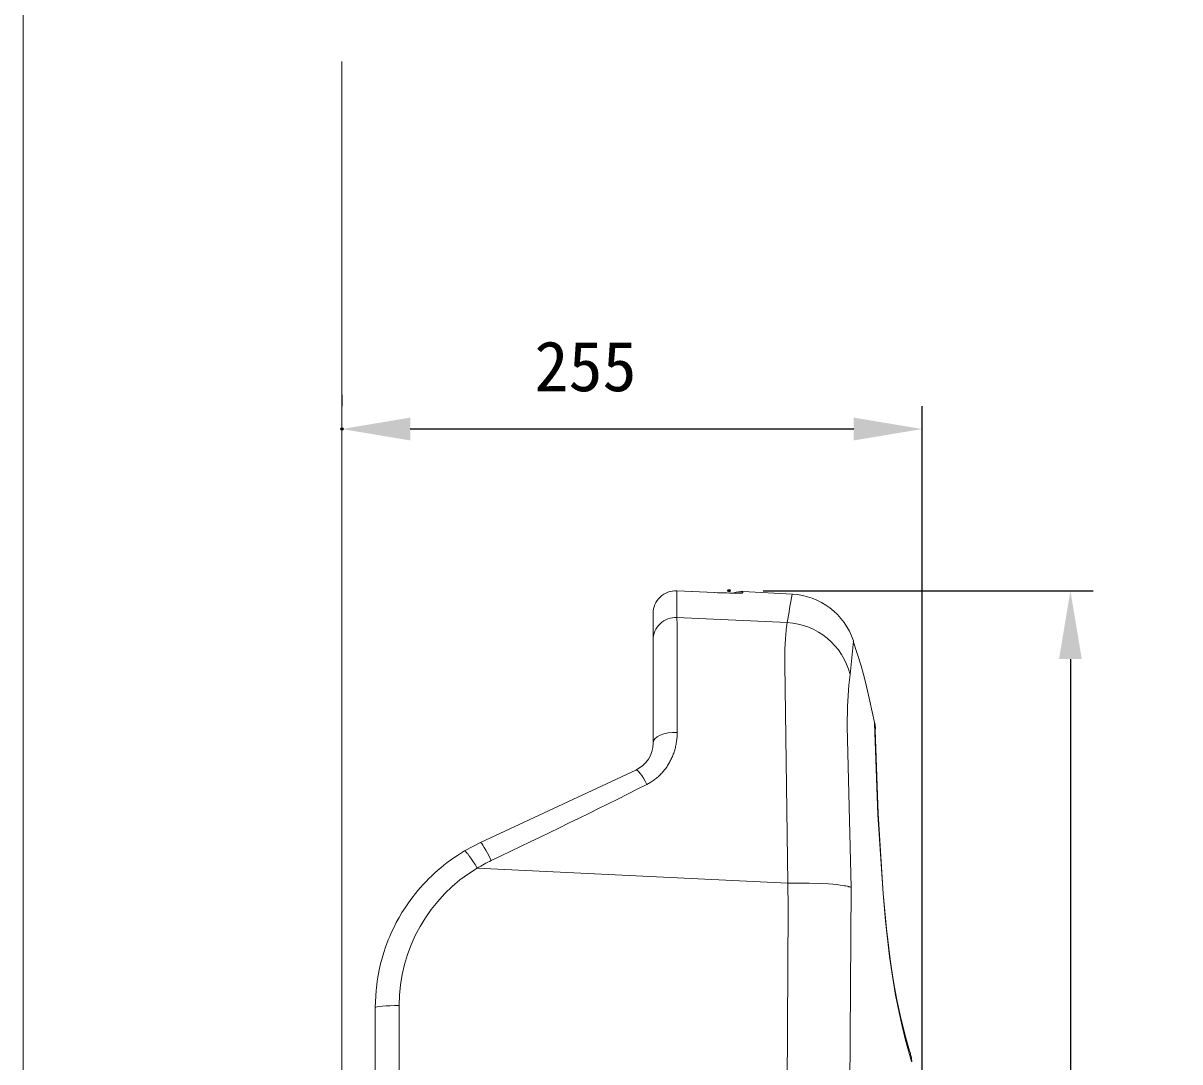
# Model space of a CAD drawing. Units: millimetres, scale not verified. Extents: x -203 to 203, y -143 to 208.
# Drawn here: x -198 to -147.2, y 30.2 to 75.8 of the extents above; entities that cross this region are included whole.
import ezdxf
from ezdxf.enums import TextEntityAlignment as Align

# ---------------------------------------------------------------- set-up
doc = ezdxf.new("R2010")
doc.units = ezdxf.units.MM
doc.header["$LTSCALE"] = 0.5
doc.header["$PDMODE"] = 32
doc.header["$PDSIZE"] = 0.1
for name, color, linetype, lineweight in [('0-1_DIMENSION_LINES$02_DIMENSI', 1, 'Continuous', 25), ('0-2_DIMENSION_LINES$04_SUB_LIN', 4, 'Continuous', 18), ('0-5_DIMENSION_LINES$03_LINES', 7, 'Continuous', 18), ('0-A_図面_FORMAT$01_WAKU$OUT_LINE', 6, 'Continuous', 18)]:
    doc.layers.add(name, color=color, linetype=linetype, lineweight=lineweight)
doc.layers.add('0-4_DEFPOINTS', color=7, linetype='Continuous')
doc.styles.add('ＭＳ ゴシック', font='')
doc.styles.get('ＭＳ ゴシック').set_extended_font_data('MS Gothic')

# ---------------------------------------------------------------- blocks, each defined once
blk = doc.blocks.new('D28')
at = {"layer": '0-1_DIMENSION_LINES$02_DIMENSI', "color": 7}
for p, q in [((3312, 2099), (3312, 2098)), ((3362.973, 2037), (3362.973, 2098)), ((3356.974, 2096), (3318, 2096))]:
    blk.add_line(p, q, dxfattribs=at)
for points in [[(3318, 2097), (3318, 2095), (3312, 2096)], [(3356.974, 2095), (3356.974, 2097), (3362.973, 2096)]]:
    blk.add_solid(points, dxfattribs=at)
at = {"layer": '0-4_DEFPOINTS'}
for p in [(3312, 2096), (3362.973, 2034)]:
    blk.add_point(p, dxfattribs=at)
at = {"layer": '0-1_DIMENSION_LINES$02_DIMENSI', "color": 7, "style": 'ＭＳ ゴシック'}
blk.add_text('255', height=4.399, dxfattribs=at).set_placement((3328.915, 2098), align=Align.BOTTOM_LEFT)
blk = doc.blocks.new('D30')
at = {"layer": '0-1_DIMENSION_LINES$02_DIMENSI', "color": 7}
for p, q in [((3349, 2081.79), (3378, 2081.79)), ((3376, 2075.791), (3376, 1938)), ((3355.749, 1932), (3378, 1932))]:
    blk.add_line(p, q, dxfattribs=at)
for points in [[(3377, 2075.791), (3375, 2075.791), (3376, 2081.79)], [(3375, 1938), (3377, 1938), (3376, 1932)]]:
    blk.add_solid(points, dxfattribs=at)
at = {"layer": '0-4_DEFPOINTS'}
for p in [(3346, 2081.79), (3352.749, 1932), (3376, 1932)]:
    blk.add_point(p, dxfattribs=at)
at = {"layer": '0-1_DIMENSION_LINES$02_DIMENSI', "color": 7, "style": 'ＭＳ ゴシック'}
blk.add_text('750', height=4.399, rotation=90, dxfattribs=at).set_placement((3374, 1998.324), align=Align.BOTTOM_LEFT)

msp = doc.modelspace()

# ---------------------------------------------------------------- linework, layer by layer
at = {"layer": '0-2_DIMENSION_LINES$04_SUB_LIN'}
for p, q in [((-169.2811, 50.8928), (-169.2811, 49.7182)), ((-169.2811, 49.7182), (-164.4362, 49.4971)), ((-164.4724, 49.2769), (-164.4362, 49.4971)), ((-164.5369, 48.3197), (-164.5155, 48.7967)), ((-164.5155, 48.7967), (-164.503, 48.9824)), ((-164.503, 48.9824), (-164.4882, 49.1479)), ((-164.4882, 49.1479), (-164.4806, 49.2148)), ((-164.4806, 49.2148), (-164.4724, 49.2769)), ((-164.548, 47.6799), (-164.5369, 48.3197)), ((-161.5344, 48.6885), (-161.6771, 47.2152)), ((-164.4118, 38.0595), (-164.548, 47.6799)), ((-161.7283, 46.756), (-161.7631, 46.2956)), ((-161.6771, 47.2152), (-161.7283, 46.756)), ((-161.7631, 46.2956), (-161.785, 45.819)), ((-161.785, 45.819), (-161.8012, 44.9443)), ((-161.8012, 44.9443), (-161.6346, 37.8643)), ((-170.3334, 44.202), (-170.3126, 44.2988)), ((-170.3126, 44.2988), (-170.2511, 44.3915)), ((-170.2511, 44.3915), (-170.1515, 44.4764)), ((-170.1515, 44.4764), (-170.0178, 44.5499)), ((-170.0178, 44.5499), (-169.8557, 44.6089)), ((-169.8557, 44.6089), (-169.6719, 44.651)), ((-169.6719, 44.651), (-169.474, 44.6745)), ((-169.474, 44.6745), (-169.2703, 44.6782)), ((-169.3098, 44.2083), (-169.3187, 44.1585)), ((-169.302, 44.258), (-169.3098, 44.2083)), ((-169.2952, 44.3077), (-169.302, 44.258)), ((-169.2899, 44.3541), (-169.2952, 44.3077)), ((-169.2855, 44.4005), (-169.2899, 44.3541)), ((-169.2788, 44.4932), (-169.2855, 44.4005)), ((-169.2703, 44.6782), (-169.2788, 44.4932)), ((-169.443, 43.7151), (-169.4616, 43.6667)), ((-169.4255, 43.7637), (-169.443, 43.7151)), ((-169.4089, 43.8125), (-169.4255, 43.7637)), ((-169.3932, 43.8615), (-169.4089, 43.8125)), ((-169.3784, 43.9107), (-169.3932, 43.8615)), ((-169.3646, 43.9601), (-169.3784, 43.9107)), ((-169.3516, 44.0096), (-169.3646, 43.9601)), ((-169.3397, 44.0592), (-169.3516, 44.0096)), ((-169.3287, 44.1088), (-169.3397, 44.0592)), ((-169.3187, 44.1585), (-169.3287, 44.1088)), ((-169.6905, 43.2202), (-169.718, 43.1786)), ((-169.6639, 43.2623), (-169.6905, 43.2202)), ((-169.6382, 43.3048), (-169.6639, 43.2623)), ((-169.6134, 43.3478), (-169.6382, 43.3048)), ((-169.5895, 43.3911), (-169.6134, 43.3478)), ((-169.5665, 43.4348), (-169.5895, 43.3911)), ((-169.5444, 43.4789), (-169.5665, 43.4348)), ((-169.5232, 43.5232), (-169.5444, 43.4789)), ((-169.5016, 43.5707), (-169.5232, 43.5232)), ((-169.4811, 43.6186), (-169.5016, 43.5707)), ((-169.4616, 43.6667), (-169.4811, 43.6186)), ((-171.084, 43.0238), (-171.0519, 43.0232)), ((-171.0519, 43.0232), (-171.0088, 42.997)), ((-171.0088, 42.997), (-170.9559, 42.9459)), ((-170.9559, 42.9459), (-170.8946, 42.8715)), ((-170.8946, 42.8715), (-170.8268, 42.7758)), ((-170.8268, 42.7758), (-170.7543, 42.6615)), ((-170.1473, 42.6938), (-170.1854, 42.662)), ((-170.11, 42.7264), (-170.1473, 42.6938)), ((-170.0735, 42.7599), (-170.11, 42.7264)), ((-170.0378, 42.7942), (-170.0735, 42.7599)), ((-170.0029, 42.8291), (-170.0378, 42.7942)), ((-169.9688, 42.8647), (-170.0029, 42.8291)), ((-169.9345, 42.902), (-169.9688, 42.8647)), ((-169.9011, 42.9398), (-169.9345, 42.902)), ((-169.8684, 42.9782), (-169.9011, 42.9398)), ((-169.8366, 43.0172), (-169.8684, 42.9782)), ((-169.8057, 43.0568), (-169.8366, 43.0172)), ((-169.7756, 43.0969), (-169.8057, 43.0568)), ((-169.7464, 43.1375), (-169.7756, 43.0969)), ((-169.718, 43.1786), (-169.7464, 43.1375)), ((-170.7543, 42.6615), (-170.6791, 42.5318)), ((-170.6791, 42.5318), (-170.6035, 42.3904)), ((-170.4304, 42.4916), (-170.6035, 42.3904)), ((-170.346, 42.5449), (-170.4304, 42.4916)), ((-170.3047, 42.5727), (-170.346, 42.5449)), ((-170.2641, 42.6014), (-170.3047, 42.5727)), ((-170.2244, 42.6312), (-170.2641, 42.6014)), ((-170.1854, 42.662), (-170.2244, 42.6312)), ((-177.9143, 39.8387), (-177.8909, 39.8306)), ((-177.8909, 39.8306), (-177.8537, 39.7914)), ((-177.8537, 39.7914), (-177.804, 39.7226)), ((-177.804, 39.7226), (-177.7435, 39.6265)), ((-178.6161, 39.4681), (-178.612, 39.4682)), ((-178.612, 39.4682), (-178.6106, 39.4682)), ((-178.6106, 39.4682), (-178.6092, 39.4682)), ((-178.6092, 39.4682), (-178.6078, 39.4681)), ((-178.6078, 39.4681), (-178.6071, 39.4681)), ((-178.6071, 39.4681), (-178.6063, 39.468)), ((-178.6063, 39.468), (-178.6056, 39.4679)), ((-178.6056, 39.4679), (-178.6048, 39.4678)), ((-178.6048, 39.4678), (-178.604, 39.4677)), ((-178.604, 39.4677), (-178.6033, 39.4675)), ((-178.6033, 39.4675), (-178.6025, 39.4673)), ((-178.6025, 39.4673), (-178.6017, 39.4671)), ((-178.6017, 39.4671), (-178.6008, 39.4669)), ((-178.6008, 39.4669), (-178.6, 39.4667)), ((-178.6, 39.4667), (-178.5992, 39.4664)), ((-178.5992, 39.4664), (-178.5983, 39.4661)), ((-178.5983, 39.4661), (-178.5974, 39.4658)), ((-178.5974, 39.4658), (-178.5965, 39.4655)), ((-178.5965, 39.4655), (-178.5956, 39.4651)), ((-178.5956, 39.4651), (-178.5947, 39.4647)), ((-178.5947, 39.4647), (-178.5937, 39.4642)), ((-178.5937, 39.4642), (-178.5927, 39.4638)), ((-178.5927, 39.4638), (-178.5918, 39.4633)), ((-178.5918, 39.4633), (-178.5907, 39.4627)), ((-178.5907, 39.4627), (-178.5897, 39.4621)), ((-178.5897, 39.4621), (-178.5887, 39.4615)), ((-178.5887, 39.4615), (-178.5865, 39.4601)), ((-178.5865, 39.4601), (-178.5842, 39.4586)), ((-178.5842, 39.4586), (-178.5819, 39.457)), ((-178.5819, 39.457), (-178.5795, 39.4552)), ((-178.5795, 39.4552), (-178.577, 39.4533)), ((-178.577, 39.4533), (-178.5718, 39.4491)), ((-178.5718, 39.4491), (-178.5663, 39.4443)), ((-178.5663, 39.4443), (-178.5606, 39.4391)), ((-178.5606, 39.4391), (-178.5546, 39.4334)), ((-178.5546, 39.4334), (-178.5484, 39.4273)), ((-178.5484, 39.4273), (-178.5352, 39.4138)), ((-178.5352, 39.4138), (-178.5211, 39.3986)), ((-178.5211, 39.3986), (-178.5062, 39.3817)), ((-178.5062, 39.3817), (-178.4904, 39.3632)), ((-178.4904, 39.3632), (-178.4562, 39.321)), ((-178.4562, 39.321), (-178.419, 39.2725)), ((-178.419, 39.2725), (-178.3365, 39.1585)), ((-178.3365, 39.1585), (-178.246, 39.0252)), ((-177.7435, 39.6265), (-177.6742, 39.5063)), ((-177.6742, 39.5063), (-177.5987, 39.3664)), ((-177.5987, 39.3664), (-177.5195, 39.2114)), ((-177.5195, 39.2114), (-177.4393, 39.0469)), ((-178.246, 39.0252), (-178.1505, 38.8772)), ((-178.1505, 38.8772), (-178.0534, 38.7198)), ((-164.4118, 38.0595), (-178.0534, 38.7198)), ((-164.3927, 36.9849), (-164.4118, 38.0595)), ((-164.4118, 38.0595), (-163.482, 38.0586)), ((-163.482, 38.0586), (-163.0324, 38.0449)), ((-163.0324, 38.0449), (-162.62, 38.022)), ((-162.62, 38.022), (-162.434, 38.0074)), ((-162.434, 38.0074), (-162.2635, 37.9909)), ((-162.2635, 37.9909), (-162.1118, 37.9727)), ((-162.1118, 37.9727), (-161.9766, 37.9528)), ((-161.9766, 37.9528), (-161.917, 37.9426)), ((-161.917, 37.9426), (-161.8618, 37.9321)), ((-161.6346, 37.8643), (-161.8824, -7.7314)), ((-161.8618, 37.9321), (-161.8116, 37.9212)), ((-161.8116, 37.9212), (-161.7885, 37.9156)), ((-161.7885, 37.9156), (-161.7668, 37.91)), ((-161.7668, 37.91), (-161.7473, 37.9044)), ((-161.7473, 37.9044), (-161.729, 37.8988)), ((-161.729, 37.8988), (-161.7117, 37.8932)), ((-161.7117, 37.8932), (-161.6952, 37.8875)), ((-161.6952, 37.8875), (-161.6346, 37.8643)), ((-164.6873, -7.8592), (-164.3927, 36.9849)), ((-182.5334, 32.5883), (-182.5129, 32.6059)), ((-182.5129, 32.6059), (-182.4522, 32.6229)), ((-182.4522, 32.6229), (-182.3538, 32.6384)), ((-182.3538, 32.6384), (-182.2218, 32.6519)), ((-182.2218, 32.6519), (-182.0615, 32.6627)), ((-182.0615, 32.6627), (-181.8795, 32.6705)), ((-181.8795, 32.6705), (-181.6834, 32.675)), ((-181.6834, 32.675), (-181.4811, 32.6758)), ((-181.4811, 32.6758), (-181.4811, -7.9245))]:
    msp.add_line(p, q, dxfattribs=at)
for centre, radius, start, end in [((-84.8211, 36.5983), 80.6532, 169.90131, 170.79717), ((-169.3377, 48.7241), 0.9958, 86.74153, 179.69603), ((-621.5034, 46.2302), 452.2358, 359.80337, 0.44192), ((-164.5944, 46.4969), 3.0044, 13.83249, 86.98136), ((-308.6737, 316.0164), 306.4875, 295.35264, 296.77526), ((-174.4473, 32.6807), 7.0338, 120.84324, 180.04004), ((-174.2595, 32.3369), 7.4253, 115.3564, 120.72725)]:
    msp.add_arc(centre, radius, start, end, dxfattribs=at)
at = {"layer": '0-5_DIMENSION_LINES$03_LINES'}
for p, q in [((-184, -17.6), (-184, 74.1354)), ((-167.6277, 50.8192), (-169.2886, 50.8941)), ((-169.2811, 50.8928), (-169.2886, 50.8941)), ((-167.6206, 50.818), (-169.2811, 50.8928)), ((-167.6206, 50.818), (-167.6277, 50.8192)), ((-166.8827, 50.7936), (-167.6206, 50.818)), ((-164.209, 50.7493), (-166.3811, 50.8631)), ((-166.3811, 50.8631), (-166.3811, 50.8054)), ((-166.5688, 50.7916), (-166.8827, 50.7936)), ((-166.4654, 50.7941), (-166.5688, 50.7916)), ((-166.5585, 50.7989), (-166.3811, 50.8054)), ((-166.4283, 50.7962), (-166.4654, 50.7941)), ((-166.4138, 50.7974), (-166.4283, 50.7962)), ((-166.4077, 50.7981), (-166.4138, 50.7974)), ((-166.4024, 50.7988), (-166.4077, 50.7981)), ((-166.4001, 50.7991), (-166.4024, 50.7988)), ((-166.398, 50.7995), (-166.4001, 50.7991)), ((-166.396, 50.7999), (-166.398, 50.7995)), ((-166.3942, 50.8003), (-166.396, 50.7999)), ((-166.3926, 50.8007), (-166.3942, 50.8003)), ((-166.3911, 50.8011), (-166.3926, 50.8007)), ((-166.3897, 50.8015), (-166.3911, 50.8011)), ((-166.3884, 50.8019), (-166.3897, 50.8015)), ((-166.3873, 50.8024), (-166.3884, 50.8019)), ((-166.3862, 50.8028), (-166.3873, 50.8024)), ((-166.3853, 50.8032), (-166.3862, 50.8028)), ((-166.3843, 50.8036), (-166.3853, 50.8032)), ((-166.3835, 50.8041), (-166.3843, 50.8036)), ((-166.3811, 50.8054), (-166.3835, 50.8041)), ((-170.3334, 48.7294), (-170.3334, 49.8951)), ((-170.3334, 44.202), (-170.3334, 48.7294)), ((-161.1978, 47.6029), (-161.5407, 48.6866)), ((-161.0888, 47.2173), (-161.1978, 47.6029)), ((-160.9872, 46.8296), (-161.0888, 47.2173)), ((-160.8035, 46.0492), (-160.9872, 46.8296)), ((-160.6085, 45.1175), (-160.8035, 46.0492)), ((-160.6013, 45.1138), (-160.6046, 45.1294)), ((-160.5999, 45.1102), (-160.6031, 45.1238)), ((-160.6019, 45.1109), (-160.6017, 45.117)), ((-160.6019, 45.1034), (-160.6019, 45.1109)), ((-160.6015, 45.0805), (-160.6019, 45.1034)), ((-160.6017, 45.1183), (-160.6016, 45.1185)), ((-160.6017, 45.118), (-160.6017, 45.1183)), ((-160.6017, 45.117), (-160.6017, 45.118)), ((-160.6016, 45.1185), (-160.6016, 45.119)), ((-160.4578, 41.0723), (-160.6015, 45.0805)), ((-160.5951, 45.0869), (-160.5999, 45.1102)), ((-160.5914, 45.0658), (-160.5951, 45.0869)), ((-160.5862, 45.0284), (-160.5914, 45.0658)), ((-160.5784, 44.9627), (-160.5862, 45.0284)), ((-160.5758, 44.9337), (-160.5784, 44.9627)), ((-160.5742, 44.9102), (-160.5758, 44.9337)), ((-160.5721, 44.8689), (-160.5742, 44.9102)), ((-160.5703, 44.7565), (-160.5721, 44.8689)), ((-160.4513, 41.1004), (-160.5705, 44.773)), ((-160.4578, 41.2218), (-160.5703, 44.7565)), ((-160.2244, 37.6056), (-160.4578, 41.2218)), ((-160.2291, 37.6022), (-160.4578, 41.0723)), ((-160.2236, 37.6056), (-160.4513, 41.1004)), ((-179.2262, 39.068), (-179.0776, 39.173)), ((-179.0776, 39.173), (-178.9264, 39.2742)), ((-178.9264, 39.2742), (-178.6161, 39.4681)), ((-179.9242, 38.4992), (-179.7906, 38.6182)), ((-179.7906, 38.6182), (-179.6543, 38.7343)), ((-179.6543, 38.7343), (-179.5156, 38.8475)), ((-179.5156, 38.8475), (-179.3722, 38.9594)), ((-179.3722, 38.9594), (-179.2262, 39.068)), ((-180.4251, 38.0001), (-180.3046, 38.1285)), ((-180.3046, 38.1285), (-180.1812, 38.2542)), ((-180.1812, 38.2542), (-180.0551, 38.3772)), ((-180.0551, 38.3772), (-179.9242, 38.4992)), ((-180.9261, 37.398), (-180.7683, 37.6008)), ((-180.7683, 37.6008), (-180.657, 37.7362)), ((-180.657, 37.7362), (-180.5428, 37.8691)), ((-180.5428, 37.8691), (-180.4251, 38.0001)), ((-160.2322, 37.605), (-160.2291, 37.6022)), ((-160.1237, 36.4006), (-160.2291, 37.6022)), ((-160.1073, 36.296), (-160.2243, 37.6057)), ((-160.0807, 36.0454), (-160.2233, 37.6058)), ((-181.2218, 36.9774), (-181.0773, 37.1901)), ((-181.0773, 37.1901), (-180.9261, 37.398)), ((-181.4878, 36.5426), (-181.3594, 36.7602)), ((-181.3594, 36.7602), (-181.2218, 36.9774)), ((-181.8307, 35.8668), (-181.7235, 36.0956)), ((-181.7235, 36.0956), (-181.6092, 36.3209)), ((-181.6092, 36.3209), (-181.4878, 36.5426)), ((-159.9459, 34.8295), (-160.1237, 36.4006)), ((-159.9539, 34.9596), (-160.1073, 36.296)), ((-181.9611, 35.5598), (-181.8975, 35.714)), ((-181.8975, 35.714), (-181.8307, 35.8668)), ((-159.9208, 34.7183), (-160.0807, 36.0454)), ((-182.1601, 35.0029), (-182.0785, 35.2475)), ((-182.0785, 35.2475), (-182.0215, 35.4043)), ((-182.0215, 35.4043), (-181.9611, 35.5598)), ((-182.2997, 34.5061), (-182.2338, 34.7556)), ((-182.2338, 34.7556), (-182.1601, 35.0029)), ((-159.8171, 34.0151), (-159.9539, 34.9596)), ((-159.8213, 33.9654), (-159.9459, 34.8295)), ((-159.7835, 33.8115), (-159.9208, 34.7183)), ((-182.4224, 33.9218), (-182.392, 34.0885)), ((-182.392, 34.0885), (-182.3579, 34.2546)), ((-182.3579, 34.2546), (-182.2997, 34.5061)), ((-182.4843, 33.4625), (-182.4709, 33.5867)), ((-182.4709, 33.5867), (-182.4488, 33.7545)), ((-182.4488, 33.7545), (-182.4224, 33.9218)), ((-159.68, 33.1383), (-159.8213, 33.9654)), ((-159.6608, 33.1158), (-159.8171, 34.0151)), ((-159.625, 32.9344), (-159.7835, 33.8115)), ((-182.5334, 32.5883), (-182.5123, 33.0886)), ((-182.5123, 33.0886), (-182.4954, 33.338)), ((-182.4954, 33.338), (-182.4843, 33.4625)), ((-159.5285, 32.3776), (-159.68, 33.1383)), ((-159.5058, 32.3686), (-159.6608, 33.1158)), ((-182.5334, -7.8505), (-182.5334, 32.5883)), ((-159.4665, 32.1993), (-159.625, 32.9344)), ((-159.3934, 31.7786), (-159.5285, 32.3776)), ((-159.2734, 31.4198), (-159.5058, 32.3686)), ((-159.2804, 31.4474), (-159.4665, 32.1993)), ((-159.2376, 31.1571), (-159.3934, 31.7786)), ((-159.0689, 30.6893), (-159.2804, 31.4474)), ((-159.0844, 30.7415), (-159.2734, 31.4198)), ((-159.0347, 30.4289), (-159.2376, 31.1571)), ((-159.0309, 30.5706), (-159.0844, 30.7415)), ((-159.0196, 30.5318), (-159.0309, 30.5706)), ((-159.0068, 30.4822), (-159.0196, 30.5318)), ((-158.9736, 30.2267), (-159.0347, 30.4289)), ((-159, 30.4533), (-159.0068, 30.4822)), ((-158.993, 30.4195), (-159, 30.4533)), ((-158.9862, 30.3824), (-158.993, 30.4195)), ((-158.9795, 30.3408), (-158.9862, 30.3824)), ((-158.9732, 30.2948), (-158.9795, 30.3408)), ((-158.9707, 30.2179), (-158.9736, 30.2267)), ((-158.9706, 30.2698), (-158.9732, 30.2948)), ((-158.9686, 30.2122), (-158.9707, 30.2179)), ((-158.9695, 30.2568), (-158.9706, 30.2698)), ((-158.9687, 30.2433), (-158.9695, 30.2568)), ((-158.9675, 30.2108), (-158.9687, 30.2433)), ((-158.9679, 30.2102), (-158.9686, 30.2122)), ((-158.9672, 30.2087), (-158.9679, 30.2102)), ((-158.9661, 30.2062), (-158.9672, 30.2087))]:
    msp.add_line(p, q, dxfattribs=at)
msp.add_lwpolyline([(-178.6161, 39.4681), (-177.9143, 39.8387), (-171.084, 43.0238)], dxfattribs=at)
for centre, radius, start, end in [((-169.3334, 49.8951), 1, 87.4306, 180), ((-169.3338, 49.8946), 0.9996, 86.97558, 179.97153), ((-166.7335, 66.8516), 16.0571, 266.80608, 270.639), ((-166.4334, 49.8645), 1, 87, 110.45682), ((-164.3801, 47.7541), 3, 18.39153, 86.99974), ((-161.5892, 44.8468), 1.0245, 347.82089, 15.40542), ((-171.6332, 44.2019), 1.2998, 294.99407, 0.00594), ((-160.4401, 30.1348), 1.4748, 2.91963, 15.41514)]:
    msp.add_arc(centre, radius, start, end, dxfattribs=at)
at = {"layer": '0-A_図面_FORMAT$01_WAKU$OUT_LINE'}
msp.add_lwpolyline([(-198, -138), (198, -138), (198, 138), (-198, 138)], close=True, dxfattribs=at)

# ---------------------------------------------------------------- block references
at = {"layer": '0-1_DIMENSION_LINES$02_DIMENSI', "xscale": 0.5, "yscale": 0.5}
for name in ['D28', 'D30']:
    msp.add_blockref(name, (-1840, -990), dxfattribs=at)

doc.saveas('drawing.dxf')
